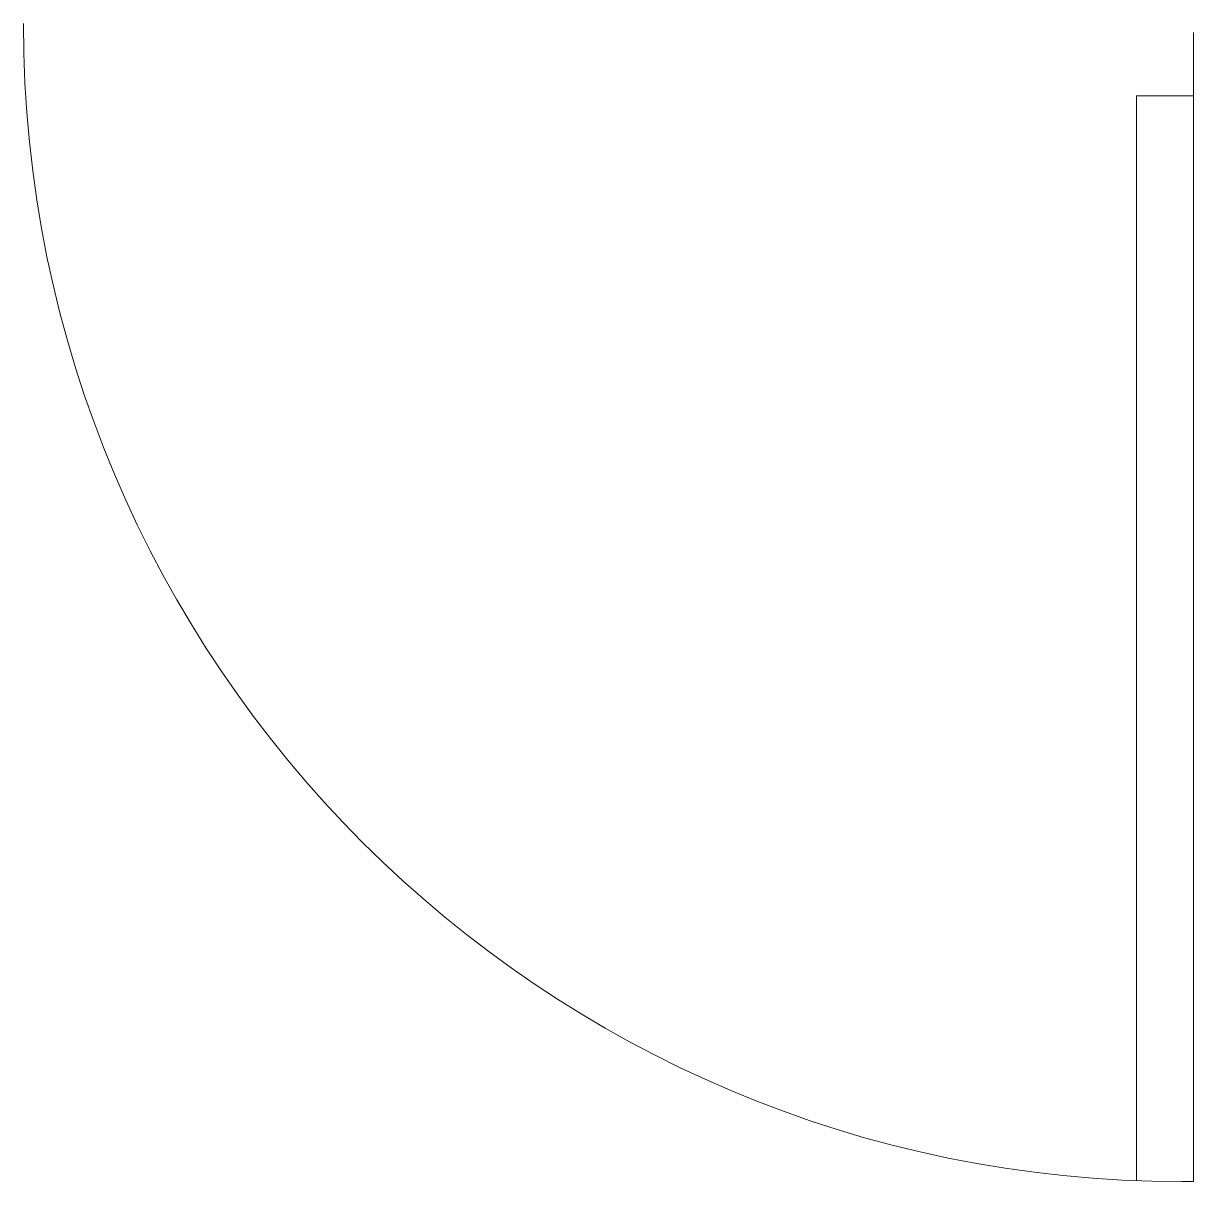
# Model space of a CAD drawing. Header units: inches. Extents: x 219.7 to 248, y -319.8 to -291.8.
import ezdxf

# ---------------------------------------------------------------- set-up
doc = ezdxf.new("R2010")
doc.units = ezdxf.units.IN
doc.header["$MEASUREMENT"] = 0
doc.layers.get('Defpoints').update_dxf_attribs({"lineweight": 9})
doc.layers.add('01-floorplan-1st-floor', color=6, linetype='Continuous', lineweight=9)

# ---------------------------------------------------------------- blocks, each defined once
blk = doc.blocks.new('door-to-garage')
at = {"layer": '01-floorplan-1st-floor'}
for p, q in [((0, 1.528), (0, -26.251)), ((-1.38, 0), (-1.38, -26.217))]:
    blk.add_line(p, q, dxfattribs=at)
blk.add_arc((-0.287, 1.749), 28, 180, 270, dxfattribs=at)

msp = doc.modelspace()

# ---------------------------------------------------------------- linework, layer by layer
at = {"layer": '01-floorplan-1st-floor'}
for p, q in [((246.633, -293.551), (248.013, -293.551)), ((248.013, -319.802), (247.726, -319.802))]:
    msp.add_line(p, q, dxfattribs=at)

# ---------------------------------------------------------------- block references
at = {"layer": 'Defpoints'}
msp.add_blockref('door-to-garage', (248.013, -293.551), dxfattribs=at)

doc.saveas('drawing.dxf')
